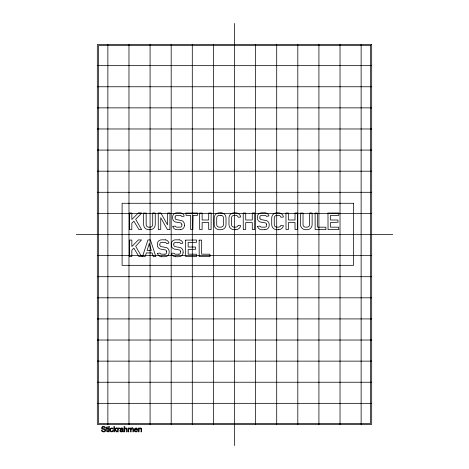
<?xml version="1.0" encoding="UTF-8"?>
<svg xmlns="http://www.w3.org/2000/svg" width="469" height="469" viewBox="0 0 469 469"><rect width="100%" height="100%" fill="white"/><g stroke="black" fill="none" stroke-linecap="round" stroke-linejoin="round"><path stroke-width="0.7" d="M122.45 429.37L122.45 429.399A6.713 6.713 0 0 1 121.295 429.622L121.072 429.668A3.113 3.113 0 0 0 120.685 429.739C118.481 430.243 120.92 433.198 122.503 431.369A1.395 1.395 0 0 0 122.632 431.838L123.312 431.838A1.413 1.413 0 0 1 123.136 431.31A5.282 5.282 0 0 1 123.118 430.9L123.101 429.223A2.808 2.808 0 0 0 123.071 428.742C123.042 427.124 118.698 428.285 120.539 429.194M137.646 430.026C136.69 429.78 133.747 429.727 135.277 431.169C135.594 431.421 136.063 431.462 136.426 431.287C137.646 429.768 137.822 431.896 136.11 431.92C131.15 431.544 136.93 424.674 137.646 429.921M131.021 428.602L131.138 428.443A1.384 1.384 0 0 1 132.111 427.921M131.39 428.76C133.12 427.435 133.196 431.298 132.739 431.838L133.378 431.838L133.378 429.217M102.236 426.813L102.529 426.655A2.533 2.533 0 0 1 103.368 426.479A3.318 3.318 0 0 1 103.784 426.485L104.177 426.55A2.234 2.234 0 0 1 104.534 426.661L104.745 426.767A1.442 1.442 0 0 1 105.162 427.13A1.6 1.6 0 0 1 105.478 428.05L104.81 428.103L104.646 427.57A0.903 0.903 0 0 0 104.27 427.236L103.678 427.095A2.884 2.884 0 0 0 103.233 427.107L102.43 427.511A0.645 0.645 0 0 0 102.318 427.798A0.715 0.715 0 0 0 102.33 428.015L105.296 429.44A1.284 1.284 0 0 1 105.625 430.143M97.318 65.66L371.683 65.66M97.318 86.765L371.683 86.765M97.318 107.87L371.683 107.87M97.318 128.975L371.683 128.975M97.318 150.08L371.683 150.08M97.318 171.185L371.683 171.185M97.318 192.29L371.683 192.29M97.318 213.395L371.683 213.395M180.172 229.704L176.848 229.704A4.297 4.297 0 0 1 172.862 226.656M235.743 229.704L234.049 229.704A5.059 5.059 0 0 1 228.983 224.645L228.983 217.886A5.059 5.059 0 0 1 234.049 212.82L235.743 212.82A5.053 5.053 0 0 1 240.661 216.731L240.439 217.1L238.182 217.229A2.533 2.533 0 0 0 235.743 215.359L234.049 215.365A2.533 2.533 0 0 0 231.504 217.886L231.504 224.645A2.533 2.533 0 0 0 234.049 227.148L235.743 227.16A2.533 2.533 0 0 0 238.164 225.325L240.404 225.419L240.667 225.765A5.053 5.053 0 0 1 235.743 229.699M264.944 229.704L261.626 229.704A4.297 4.297 0 0 1 257.633 226.656M278.486 229.704L276.786 229.704A5.059 5.059 0 0 1 271.721 224.645L271.727 217.886A5.059 5.059 0 0 1 276.786 212.82L278.486 212.82A5.053 5.053 0 0 1 283.399 216.731L283.182 217.1L280.919 217.229A2.533 2.533 0 0 0 278.486 215.359L276.786 215.365A2.533 2.533 0 0 0 274.242 217.886L274.248 224.645A2.533 2.533 0 0 0 276.786 227.148L278.486 227.16A2.533 2.533 0 0 0 280.902 225.325L283.147 225.419L283.411 225.765A5.053 5.053 0 0 1 278.486 229.699M76.213 234.5L392.788 234.5M164.912 254.175L161.588 254.175A1.694 1.694 0 0 1 160.04 253.137L157.801 253.283L157.566 253.682M178.853 254.175L175.529 254.175A1.694 1.694 0 0 1 173.981 253.137L171.707 253.289L171.507 253.682M97.318 255.605L371.683 255.605M161.588 256.719L164.912 256.719A4.221 4.221 0 0 0 169.157 252.504L169.133 251.202A4.291 4.291 0 0 0 167.714 248.394L167.146 247.966A3.887 3.887 0 0 0 165.78 247.444L161.189 246.641A1.659 1.659 0 0 1 159.865 244.994M175.529 256.719L178.853 256.719A4.221 4.221 0 0 0 183.098 252.504M97.318 276.71L371.683 276.71M97.318 297.815L371.683 297.815M97.318 318.92L371.683 318.92M97.318 340.025L371.683 340.025M97.318 361.13L371.683 361.13M97.318 382.235L371.683 382.235M97.318 403.34L371.683 403.34M179.164 239.852L175.482 239.835A4.209 4.209 0 0 0 171.267 244.05L171.332 245.709A4.327 4.327 0 0 0 172.698 248.165L173.577 248.769A3.811 3.811 0 0 0 174.615 249.115L179.228 249.913A1.659 1.659 0 0 1 180.524 251.56M165.223 239.852L161.541 239.835A4.209 4.209 0 0 0 157.326 244.05L157.391 245.709A4.327 4.327 0 0 0 158.757 248.165L159.636 248.769A3.811 3.811 0 0 0 160.674 249.115L165.287 249.913A1.659 1.659 0 0 1 166.583 251.56M107.46 431.257L107.923 431.257L108.017 431.832L106.727 431.527L106.627 428.519L106.152 428.519L106.152 428.015L106.627 428.015L106.627 427.071L107.272 426.684L107.272 428.015L107.923 428.015L107.923 428.519L107.272 428.519L107.301 431.099M102.371 431.662L103.831 431.926A2.322 2.322 0 0 0 104.816 431.673L104.921 431.609A1.524 1.524 0 0 0 105.402 431.14A1.466 1.466 0 0 0 105.642 430.349M101.996 428.789L102.213 428.971A1.823 1.823 0 0 0 102.564 429.153L103.585 429.446A17.388 17.388 0 0 1 104.007 429.557L104.212 429.616A1.952 1.952 0 0 1 104.505 429.727L104.739 429.885A0.739 0.739 0 0 1 104.675 430.982M257.587 226.638L257.798 226.275L260.066 226.128A1.694 1.694 0 0 0 261.626 227.16L264.944 227.16A1.683 1.683 0 0 0 266.644 225.489L266.638 224.551M172.815 226.638L173.026 226.275L175.295 226.128A1.694 1.694 0 0 0 176.848 227.16L180.172 227.16A1.683 1.683 0 0 0 181.872 225.489L181.866 224.551M361.13 44.555L361.13 424.445M340.025 44.555L340.025 424.445M318.92 44.555L318.92 424.445M297.815 44.555L297.815 424.445M276.71 44.555L276.71 424.445M259.879 217.979L259.879 217.036A1.683 1.683 0 0 1 261.579 215.377L264.897 215.365A1.653 1.653 0 0 1 266.462 216.397L268.96 215.922A4.315 4.315 0 0 0 265.261 212.797L261.579 212.82A4.209 4.209 0 0 0 257.358 217.036L257.422 218.695A4.327 4.327 0 0 0 258.788 221.151L259.668 221.755A3.811 3.811 0 0 0 260.705 222.101L265.319 222.898A1.659 1.659 0 0 1 266.615 224.545M255.605 44.555L255.605 424.445M234.5 23.45L234.5 445.55M213.395 44.555L213.395 424.445M192.29 44.555L192.29 424.445M184.411 225.489L184.393 224.188A4.291 4.291 0 0 0 182.974 221.38L182.4 220.952A3.887 3.887 0 0 0 181.04 220.43L176.45 219.627A1.659 1.659 0 0 1 175.125 217.979L175.107 217.036M183.092 252.504L183.074 251.202A4.291 4.291 0 0 0 181.655 248.394L181.081 247.966A3.887 3.887 0 0 0 179.721 247.444L175.13 246.641A1.659 1.659 0 0 1 173.806 244.994L173.788 244.05M180.547 251.566L180.547 252.504A1.683 1.683 0 0 1 178.853 254.169M171.185 44.555L171.185 424.445M166.606 251.566L166.606 252.504A1.683 1.683 0 0 1 164.912 254.169M159.847 244.994L159.847 244.05A1.683 1.683 0 0 1 161.541 242.391L164.865 242.379A1.653 1.653 0 0 1 166.431 243.411L168.711 243.27L168.916 242.872A4.315 4.315 0 0 0 165.229 239.811M150.08 44.555L150.08 424.445M139.017 428.56L139.017 428.015L138.437 428.015L138.437 431.838L139.082 431.838L139.082 429.751A2.005 2.005 0 0 1 139.187 429.012M131.121 429.616L131.121 431.838L130.476 431.838C132.111 427.142 127.398 427.939 128.852 431.838L128.207 431.838L128.207 428.015L128.782 428.015L128.782 428.555M128.975 44.555L128.975 424.445M107.87 44.555L107.87 424.445M175.529 256.772A4.297 4.297 0 0 1 171.543 253.67M179.164 239.811A4.315 4.315 0 0 1 182.828 242.883L182.652 243.27L180.372 243.44A1.653 1.653 0 0 0 178.806 242.391L175.482 242.379A1.683 1.683 0 0 0 173.788 244.05M161.588 256.772A4.297 4.297 0 0 1 157.602 253.67M264.944 229.693A4.221 4.221 0 0 0 269.188 225.489L269.165 224.188A4.291 4.291 0 0 0 267.746 221.38L267.178 220.952A3.887 3.887 0 0 0 265.817 220.43L261.221 219.627A1.659 1.659 0 0 1 259.896 217.979M184.417 225.489A4.221 4.221 0 0 1 180.172 229.693M181.843 224.545A1.659 1.659 0 0 0 180.547 222.886L175.934 222.101A3.811 3.811 0 0 1 174.896 221.755L174.017 221.151A4.327 4.327 0 0 1 172.651 218.695L172.586 217.036A4.209 4.209 0 0 1 176.801 212.82L180.483 212.838A4.315 4.315 0 0 1 184.141 215.869L183.971 216.256L181.691 216.426A1.653 1.653 0 0 0 180.125 215.377L176.801 215.365A1.683 1.683 0 0 0 175.107 217.036M139.129 428.619A1.343 1.343 0 0 1 141.568 428.801M139.205 429.018A0.768 0.768 0 0 1 139.381 428.754C141.157 427.47 141.456 431.07 140.893 431.838L141.538 431.838L141.538 429.282A2.884 2.884 0 0 0 141.503 428.824M136.778 428.783A1.108 1.108 0 0 0 134.849 429.563L136.96 429.563A1.395 1.395 0 0 0 136.737 428.824M128.881 428.607A1.26 1.26 0 0 1 131.085 428.56M131.156 429.616A1.296 1.296 0 0 1 131.355 428.736M132.111 427.775A1.343 1.343 0 0 1 133.46 429.223M120.451 429.158A1.178 1.178 0 0 1 122.28 428.678A0.797 0.797 0 0 1 122.427 429.241M118.305 429.082A2.544 2.544 0 0 0 118.2 429.839L118.2 431.838L117.549 431.838L117.549 428.015L118.135 428.015C117.49 429.024 120.187 426.825 119.402 428.742A0.768 0.768 0 0 0 118.235 429.053M102.371 431.673A1.724 1.724 0 0 1 101.451 430.272L102.101 430.085L102.277 430.671A0.961 0.961 0 0 0 102.471 430.911L102.682 431.058A1.97 1.97 0 0 0 104.429 431.134M105.642 430.096A1.524 1.524 0 0 1 105.654 430.302M101.978 428.807A1.284 1.284 0 0 1 102.213 426.878M122.45 430.155C122.737 432.465 118.845 430.759 121.395 430.167A5.276 5.276 0 0 0 122.456 429.938L122.45 430.155M124.754 429.692L124.754 431.838L124.109 431.838L124.109 426.567L124.754 426.567L124.754 428.455L125.95 427.933L127.046 428.49L127.222 431.838L126.571 431.838L126.308 428.66L125.164 428.678L124.754 429.692M109.998 429.868C109.523 431.931 112.888 432.781 113.293 430.683C112.636 429.78 112.443 431.972 111.346 431.322C110.52 430.941 110.561 429.809 110.807 429.071C111.458 427.236 113.568 430.296 113.011 428.519C112.015 427.2 109.746 428.25 109.998 429.868M142.594 256.373L142.857 256.719L145.12 256.625L146.334 252.932L152.103 252.932L153.31 256.625L155.825 256.525L150.385 239.864L147.905 240.022L142.594 256.373M129.333 213.119L129.403 229.587L131.812 229.534L131.848 223.162L133.853 221.133L138.959 229.593L141.626 229.634L135.664 219.275L141.456 213.366L141.456 212.908L138.373 212.897L131.848 219.533L131.836 213.049L129.338 213.084M129.333 240.134L129.403 256.602L131.812 256.549L131.848 250.176L133.853 248.148L138.959 256.607L141.626 256.649L135.664 246.289L141.486 239.958L138.373 239.911L131.848 246.547L131.836 240.064L129.333 240.134M143.649 213.119L143.649 224.645A5.059 5.059 0 0 0 148.708 229.71L150.191 229.704A5.059 5.059 0 0 0 155.251 224.645L155.257 213.119L153.041 212.82L152.712 213.149L152.712 224.645A2.515 2.515 0 0 1 150.191 227.16L148.708 227.16A2.533 2.533 0 0 1 146.164 224.645L146.152 213.049L143.655 213.084M158.223 213.119L158.276 229.564L160.738 229.447L160.744 217.698L167.427 229.576L169.901 229.652L169.971 212.938L167.509 213.084L167.503 224.833L160.808 212.938L158.229 213.084M185.894 213.119L186.082 215.341L190.531 215.365L190.537 229.447L192.876 229.681L193.076 215.365L197.543 215.324L197.678 212.99L185.9 213.084M185.636 240.134L185.689 256.578L196.464 256.666L196.405 254.204L188.151 254.175L188.151 249.537L195.761 249.232L195.532 247.034L188.151 247.016L188.151 242.379L196.376 242.367L196.57 240.005L185.636 240.134M199.624 213.119L199.677 229.564L202.116 229.505L202.139 222.523L208.687 222.523L208.699 229.476L211.085 229.652L211.156 212.938L208.711 213.02L208.687 220.002L202.139 220.002L202.127 213.049L199.63 213.084M199.149 240.134L199.202 256.578L209.983 256.666L209.895 254.192L201.67 254.175L201.664 240.099L199.149 240.134M243.212 213.119L243.264 229.564L245.703 229.505L245.727 222.523L252.275 222.523L252.287 229.476L254.673 229.652L254.743 212.938L252.299 213.02L252.275 220.002L245.727 220.002L245.715 213.049L243.218 213.084M285.949 213.119L286.002 229.564L288.441 229.505L288.47 222.523L295.013 222.523L295.03 229.476L297.416 229.652L297.487 212.938L295.042 213.02L295.013 220.002L288.47 220.002L288.453 213.049L285.955 213.084M300.523 213.119L300.523 224.645A5.059 5.059 0 0 0 305.589 229.71L307.072 229.704A5.059 5.059 0 0 0 312.131 224.645L312.131 213.119L309.921 212.82L309.593 213.149L309.593 224.645A2.515 2.515 0 0 1 307.072 227.16L305.589 227.16A2.533 2.533 0 0 1 303.038 224.645L303.033 213.049L300.529 213.084M315.104 213.119L315.156 229.564L325.932 229.652L325.873 227.189L317.619 227.16L317.619 213.119L315.109 213.084M327.983 213.119L328.036 229.564L338.811 229.652L338.724 227.178L330.504 227.16L330.504 222.523L338.108 222.218L337.879 220.02L330.504 220.002L330.504 215.365L338.724 215.353L338.917 212.99L327.989 213.084M149.23 243.722L147.131 250.387L151.323 250.387L149.23 243.722M116.06 428.015L114.524 429.569L114.524 426.567L113.879 426.567L113.879 431.838L114.524 431.838L114.524 430.325L114.981 429.885L116.248 431.838L117.045 431.838L115.438 429.434L116.898 428.015L116.06 428.015M371.683 44.555L97.318 44.555L97.318 424.445L371.683 424.445L371.683 44.555M370.627 45.61L98.373 45.61L98.373 423.39L370.627 423.39L370.627 45.61M353.585 203.276L122.104 203.276L122.104 265.331L353.585 265.331L353.585 203.276M220.958 212.82L219.258 212.82A5.059 5.059 0 0 0 214.198 217.886L214.198 224.645A5.059 5.059 0 0 0 219.258 229.71L220.958 229.704A5.059 5.059 0 0 0 226.017 224.645L226.017 217.886A5.059 5.059 0 0 0 220.958 212.826M220.958 215.365L219.258 215.365A2.533 2.533 0 0 0 216.713 217.886L216.719 224.645A2.533 2.533 0 0 0 219.258 227.148L220.958 227.16A2.515 2.515 0 0 0 223.473 224.645L223.473 217.886A2.515 2.515 0 0 0 220.958 215.365M109.207 426.567L108.562 426.567L108.562 427.312L109.207 427.312L109.207 426.567M109.207 428.015L108.562 428.015L108.562 431.838L109.207 431.838L109.207 428.015"/></g></svg>
